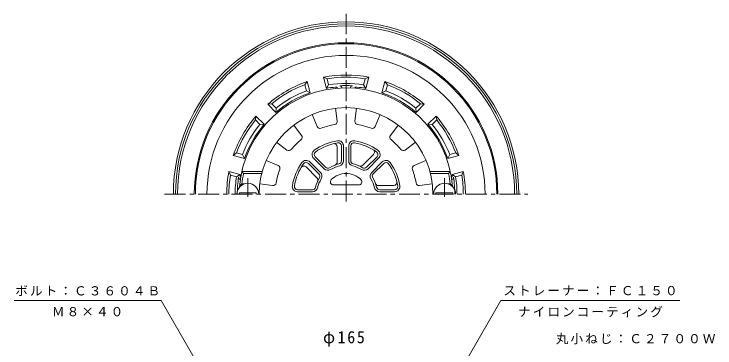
# Model space of a CAD drawing. Units: millimetres, scale not verified. Extents: x -192 to 148, y -231 to 242.
# Drawn here: x -189.8 to 145.1, y 82.2 to 242 of the extents above; entities that cross this region are included whole.
import ezdxf

# ---------------------------------------------------------------- set-up
doc = ezdxf.new("R2010")
doc.units = ezdxf.units.MM
doc.header["$LTSCALE"] = 2
doc.linetypes.add('CHAIN1', pattern=[8, 5, -1, 1, -1])
for name, color, linetype, lineweight in [('0-0', 3, 'Continuous', 9), ('0-1', 2, 'Continuous', 9), ('0-2', 6, 'Continuous', 5), ('0-4', 7, 'Continuous', 9), ('0-5', 7, 'Continuous', 9)]:
    doc.layers.add(name, color=color, linetype=linetype, lineweight=lineweight)
doc.styles.add('ＭＳ ゴシック', font='')
doc.styles.get('ＭＳ ゴシック').set_extended_font_data('MS Gothic')

msp = doc.modelspace()

# ---------------------------------------------------------------- linework, layer by layer
at = {"layer": '0-0', "linetype": 'CHAIN1'}
for p, q in [((-31.131, 152.321), (-31.131, 242.032)), ((-117.829, 155.808), (55.665, 155.808))]:
    msp.add_line(p, q, dxfattribs=at)
at = {"layer": '0-0'}
for radius in [82.5, 81.5, 80.5]:
    msp.add_arc((-31.131, 155.808), radius, 0, 180, dxfattribs=at)
at = {"layer": '0-1'}
for p, q in [((-40.556, 206.438), (-41.983, 211.766)), ((-40.242, 211.062), (-41.983, 211.766)), ((-39.461, 208.149), (-40.242, 211.062)), ((-22.8, 208.149), (-22.019, 211.062)), ((-22.02, 211.062), (-20.278, 211.766)), ((-21.705, 206.438), (-20.278, 211.766)), ((-50.867, 208.215), (-49.711, 209.695)), ((-50.087, 205.302), (-50.867, 208.215)), ((-48.283, 204.368), (-49.711, 209.695)), ((-39.461, 208.149), (-40.556, 206.438)), ((-21.705, 206.438), (-22.8, 208.149)), ((-13.978, 204.368), (-12.551, 209.695)), ((-11.394, 208.215), (-12.551, 209.695)), ((-12.175, 205.302), (-11.394, 208.215)), ((-48.283, 204.368), (-50.087, 205.302)), ((-12.175, 205.302), (-13.978, 204.368)), ((-66.648, 199.104), (-68.508, 198.842)), ((-64.608, 194.943), (-68.508, 198.842)), ((-64.516, 196.972), (-66.648, 199.104)), ((2.255, 196.972), (4.387, 199.104)), ((2.347, 194.943), (6.247, 198.842)), ((4.387, 199.104), (6.247, 198.842)), ((-64.516, 196.972), (-64.608, 194.943)), ((2.347, 194.943), (2.255, 196.972)), ((-74.426, 191.326), (-74.165, 193.186)), ((-72.294, 189.193), (-74.426, 191.326)), ((-70.265, 189.286), (-74.165, 193.186)), ((8.004, 189.286), (11.904, 193.186)), ((10.033, 189.193), (12.165, 191.326)), ((12.165, 191.326), (11.904, 193.186)), ((-70.265, 189.286), (-72.294, 189.193)), ((10.033, 189.193), (8.004, 189.286)), ((-83.538, 175.545), (-85.018, 174.388)), ((-79.69, 172.961), (-85.018, 174.388)), ((-80.625, 174.764), (-83.538, 175.545)), ((-80.625, 174.764), (-79.69, 172.961)), ((17.429, 172.961), (18.363, 174.764)), ((17.429, 172.961), (22.756, 174.388)), ((18.363, 174.764), (21.276, 175.545)), ((21.276, 175.545), (22.756, 174.388)), ((-81.761, 165.233), (-87.088, 166.661)), ((-86.385, 164.919), (-87.088, 166.661)), ((-83.472, 164.139), (-86.385, 164.919)), ((-83.472, 164.139), (-81.761, 165.233)), ((19.5, 165.233), (24.827, 166.661)), ((21.211, 164.139), (19.5, 165.233)), ((21.21, 164.139), (24.123, 164.919)), ((24.123, 164.919), (24.827, 166.661))]:
    msp.add_line(p, q, dxfattribs=at)
for centre, radius, start, end in [((-31.131, 155.808), 72.5, 0, 180), ((-31.131, 155.808), 72, 0, 180), ((-31.131, 155.808), 66.441, 0, 180), ((-31.131, 155.808), 57, 79.02406, 100.97594), ((-31.131, 155.808), 56, 80.63637, 99.36365), ((-31.131, 155.808), 57, 109.02406, 130.97594), ((-31.131, 155.808), 56, 110.63637, 129.36365), ((-31.131, 155.808), 53, 80.95651, 99.04347), ((-31.131, 155.808), 51.969, 86.62567, 93.37433), ((-34.131, 206.689), 1, 0, 93.37471), ((-28.131, 206.689), 1, 86.62529, 180.44658), ((-31.131, 155.808), 57, 49.02406, 70.97594), ((-31.131, 155.808), 56, 50.63637, 69.36365), ((-31.131, 155.808), 51.5, 109.45464, 130.54533), ((-31.131, 155.808), 53, 110.95651, 129.04347), ((-31.131, 155.808), 51.5, 95.68213, 100.54533), ((-36.131, 206.06), 1, 29.53281, 95.68202), ((-26.131, 206.06), 1, 84.31798, 150.46719), ((-31.131, 155.808), 51.5, 79.45464, 84.31787), ((-31.131, 155.808), 51.5, 49.45464, 70.54533), ((-31.131, 155.808), 53, 50.95651, 69.04347), ((-31.131, 155.808), 57, 139.02406, 160.97594), ((-31.131, 155.808), 56, 140.63637, 159.36365), ((-31.131, 155.808), 57, 19.02406, 40.97594), ((-31.131, 155.808), 56, 20.63637, 39.36365), ((-31.131, 155.808), 53, 140.95651, 159.04347), ((-31.131, 155.808), 51.5, 139.45464, 160.54533), ((-31.131, 155.808), 51.5, 19.45464, 40.54533), ((-31.131, 155.808), 53, 20.95651, 39.04347), ((-31.131, 155.808), 57, 169.02405, 179.99998), ((-31.131, 155.808), 56, 170.63634, 179.99998), ((-31.131, 155.808), 53, 170.95651, 179.99998), ((-80.822, 164.808), 1, 169.7332, 231.16548), ((-31.131, 155.808), 51.5, 169.45467, 169.73407), ((18.561, 164.808), 1, 308.83452, 10.2668), ((-31.131, 155.808), 51.5, 10.26593, 10.54533), ((-31.131, 155.808), 53, 0, 9.04347), ((-31.131, 155.808), 56, 0, 9.36365), ((-31.131, 155.808), 57, 0, 10.97594), ((-31.131, 155.808), 51.969, 170.96971, 180), ((-81.468, 163.808), 1, 170.97121, 260.46495), ((19.207, 163.808), 1, 279.53714, 9.02879), ((-31.131, 155.808), 51.969, 0, 9.03029)]:
    msp.add_arc(centre, radius, start, end, dxfattribs=at)
at = {"layer": '0-2'}
for p, q in [((-36.131, 196.918), (-35.388, 190.795)), ((-26.131, 196.918), (-26.874, 190.795)), ((-47.399, 193.899), (-44.981, 188.224)), ((-14.862, 193.899), (-17.28, 188.224)), ((-56.06, 188.899), (-52.354, 183.967)), ((-6.202, 188.899), (-9.907, 183.967)), ((-64.309, 180.65), (-59.378, 176.944)), ((-35.381, 171.186), (-35.381, 178.506)), ((-33.381, 171.789), (-33.381, 178.919)), ((-32.381, 171.789), (-32.381, 178.919)), ((-29.881, 178.919), (-29.881, 171.789)), ((-28.881, 178.919), (-28.881, 171.789)), ((2.048, 180.65), (-2.884, 176.944)), ((-23.2, 169.662), (-18.024, 174.838)), ((-69.309, 171.989), (-63.634, 169.571)), ((-43.376, 166.199), (-48.419, 171.241)), ((-46.651, 173.009), (-41.609, 167.966)), ((-45.944, 173.716), (-40.902, 168.673)), ((-21.36, 168.673), (-16.318, 173.716)), ((-20.653, 167.966), (-15.61, 173.008)), ((-13.843, 171.241), (-18.885, 166.199)), ((7.048, 171.989), (1.373, 169.571)), ((-45.072, 163.651), (-50.248, 168.827)), ((-44.084, 165.491), (-49.126, 170.534)), ((-13.136, 170.534), (-18.178, 165.491)), ((-80.12, 165.721), (-80.93, 166.72)), ((-71.146, 166.72), (-80.93, 166.72)), ((-71.408, 165.721), (-80.12, 165.721)), ((8.885, 166.72), (18.669, 166.72)), ((9.146, 165.721), (17.859, 165.721)), ((17.859, 165.721), (18.669, 166.72)), ((-80.88, 160.721), (-81.974, 159.721)), ((-81.531, 159.721), (-81.974, 159.721)), ((-79.731, 160.721), (-80.88, 160.721)), ((-72.328, 160.721), (-66.205, 159.977)), ((-54.33, 157.971), (-47.199, 157.971)), ((-37.151, 160.221), (-25.11, 160.221)), ((-15.665, 159.971), (-8.345, 159.971)), ((-15.062, 157.971), (-7.932, 157.971)), ((10.067, 160.721), (3.944, 159.977)), ((17.47, 160.721), (18.619, 160.721)), ((18.619, 160.721), (19.712, 159.721)), ((19.27, 159.721), (19.712, 159.721)), ((-82.064, 155.808), (-82.064, 156.408)), ((-74.064, 156.408), (-82.064, 156.408)), ((-74.064, 155.808), (-74.064, 156.408)), ((-54.33, 156.97), (-47.199, 156.97)), ((-15.063, 156.97), (-7.932, 156.97)), ((11.803, 156.408), (19.803, 156.408)), ((11.803, 155.808), (11.803, 156.408)), ((19.803, 155.808), (19.803, 156.408))]:
    msp.add_line(p, q, dxfattribs=at)
at = {"layer": '0-2', "linetype": 'CHAIN1'}
for p, q in [((-78.064, 154.533), (-78.064, 163.415)), ((15.936, 154.533), (15.936, 163.415))]:
    msp.add_line(p, q, dxfattribs=at)
at = {"layer": '0-2'}
for centre, radius, start, end in [((-31.131, 155.72), 51, 4.49843, 176.01982), ((-31.131, 155.72), 41.5, 0, 180), ((-43.601, 188.812), 1.5, 203.0799, 290.64877), ((-31.131, 155.72), 33.864, 99.351, 110.64906), ((-36.877, 190.614), 1.5, 279.35037, 6.92006), ((-25.385, 190.614), 1.5, 173.0799, 260.64877), ((-31.131, 155.72), 33.864, 69.351, 80.64906), ((-18.66, 188.812), 1.5, 249.35037, 336.92006), ((-31.131, 155.72), 33.864, 129.351, 140.64906), ((-53.554, 183.066), 1.5, 309.35037, 36.92006), ((-31.131, 155.72), 26, 99.18217, 125.81783), ((-34.881, 178.919), 2.5, 359.9996, 99.18176), ((-27.381, 178.919), 2.5, 80.81812, 180), ((-31.131, 155.72), 26, 54.18217, 80.81783), ((-8.708, 183.066), 1.5, 143.0799, 230.64877), ((-31.131, 155.72), 33.864, 39.351, 50.64906), ((-31.131, 155.72), 25, 99.1821, 125.81778), ((-36.881, 178.506), 1.5, 0.00067, 104.16316), ((-34.881, 178.919), 1.5, 359.99933, 99.18193), ((-27.381, 178.919), 1.5, 80.81737, 180), ((-31.131, 155.72), 25, 54.1821, 80.81778), ((-58.476, 178.143), 1.5, 233.0799, 320.64877), ((-44.883, 174.776), 2.5, 125.81812, 225), ((-44.883, 174.776), 1.5, 125.81737, 225), ((-19.085, 175.898), 1.5, 315.00067, 59.16316), ((-17.378, 174.776), 1.5, 314.99933, 54.18193), ((-17.378, 174.776), 2.5, 314.9996, 54.18176), ((-3.785, 178.143), 1.5, 219.35037, 306.92006), ((-31.131, 155.72), 26, 144.18217, 170.81783), ((-50.186, 169.473), 2.5, 44.9996, 144.18176), ((-50.186, 169.473), 1.5, 44.99933, 144.18193), ((-36.881, 171.186), 1.5, 290.39491, 0), ((-34.881, 171.789), 1.5, 283.13628, 359.99933), ((-34.881, 171.789), 2.5, 283.13631, 359.9996), ((-27.381, 171.789), 2.5, 180, 256.86371), ((-27.381, 171.789), 1.5, 180, 256.86307), ((-12.075, 169.473), 2.5, 35.81812, 135), ((-12.075, 169.473), 1.5, 35.81737, 135), ((-31.131, 155.72), 26, 9.18217, 35.81783), ((-31.131, 155.72), 33.864, 159.351, 170.64906), ((-64.222, 168.191), 1.5, 339.35037, 66.92006), ((-31.131, 155.72), 25, 144.1821, 170.81778), ((-51.308, 167.767), 1.5, 45.00067, 149.16316), ((-39.841, 169.734), 2.5, 225, 301.86371), ((-39.841, 169.734), 1.5, 225, 301.86307), ((-31.131, 155.72), 15, 103.13644, 121.86348), ((-31.131, 155.72), 14, 103.13663, 121.8634), ((-31.131, 155.72), 14, 58.13663, 76.8634), ((-31.131, 155.72), 15, 58.13644, 76.86348), ((-24.261, 170.722), 1.5, 245.39491, 315), ((-22.42, 169.734), 2.5, 238.13631, 314.9996), ((-22.42, 169.734), 1.5, 238.13628, 314.99933), ((-31.131, 155.72), 25, 9.1821, 35.81778), ((1.961, 168.191), 1.5, 113.0799, 200.64877), ((-31.131, 155.72), 33.864, 9.351, 20.64906), ((-31.131, 155.72), 50, 168.46306, 174.2608), ((-45.144, 164.431), 1.5, 328.13628, 44.99933), ((-45.144, 164.431), 2.5, 328.13631, 44.9996), ((-31.131, 155.72), 10, 44.90076, 135.09924), ((-17.117, 164.431), 2.5, 135, 211.86371), ((-17.117, 164.431), 1.5, 135, 211.86307), ((-31.131, 155.72), 50, 5.7392, 11.53694), ((-78.064, 155.808), 5.25, 0, 180), ((-66.024, 161.466), 1.5, 263.0799, 350.64877), ((-31.131, 155.72), 15, 148.13644, 166.86348), ((-46.132, 162.591), 1.5, 335.39491, 45), ((-31.131, 155.72), 14, 148.13663, 166.8634), ((-37.151, 161.721), 1.5, 135.09891, 270), ((-25.11, 161.721), 1.5, 270, 44.90109), ((-31.131, 155.72), 14, 13.13663, 31.8634), ((-31.131, 155.72), 15, 13.13644, 31.86348), ((-15.665, 161.47), 1.5, 200.39491, 270), ((-8.345, 161.47), 1.5, 270.00067, 14.16316), ((3.763, 161.466), 1.5, 189.35037, 276.92006), ((15.936, 155.808), 5.25, 0, 180), ((-54.33, 159.471), 2.5, 170.81812, 270), ((-54.33, 159.471), 1.5, 170.81737, 270), ((-47.199, 159.471), 1.5, 270, 346.86307), ((-47.199, 159.471), 2.5, 270, 346.86371), ((-15.063, 159.471), 2.5, 193.13631, 269.9996), ((-15.062, 159.47), 1.5, 193.13628, 269.99933), ((-7.932, 159.471), 2.5, 269.9996, 9.18176), ((-7.932, 159.47), 1.5, 269.99933, 9.18193)]:
    msp.add_arc(centre, radius, start, end, dxfattribs=at)
at = {"layer": '0-5'}
for p, q in [((-119.529, 104.894), (-189.766, 104.894)), ((-62.454, 6.038), (-119.529, 104.894)), ((-2.784, 26.035), (42.746, 104.894)), ((42.746, 104.894), (128.294, 104.894))]:
    msp.add_line(p, q, dxfattribs=at)

# ---------------------------------------------------------------- texts
at = {"layer": '0-4', "color": 2, "insert": (-42.131, 82.894), "char_height": 5.865, "attachment_point": 7, "style": 'ＭＳ ゴシック'}
msp.add_mtext('\\T1.21;\\W0.95;φ165', dxfattribs=at)
at = {"layer": '0-5', "char_height": 4.399, "attachment_point": 7, "style": 'ＭＳ ゴシック'}
for s, insert in [('\\T1.17;ボルト：Ｃ３６０４Ｂ', (-189.148, 107.12)), ('\\T1.17;ストレーナー：ＦＣ１５０', (44.02, 107.259)), ('\\T1.17;Ｍ８×４０', (-171.648, 97.353)), ('\\T1.17;ナイロンコーティング', (51.02, 96.87)), ('\\T1.17;丸小ねじ：Ｃ２７００Ｗ', (69.093, 83.987))]:
    msp.add_mtext(s, dxfattribs=dict(at, insert=insert))

doc.saveas('drawing.dxf')
